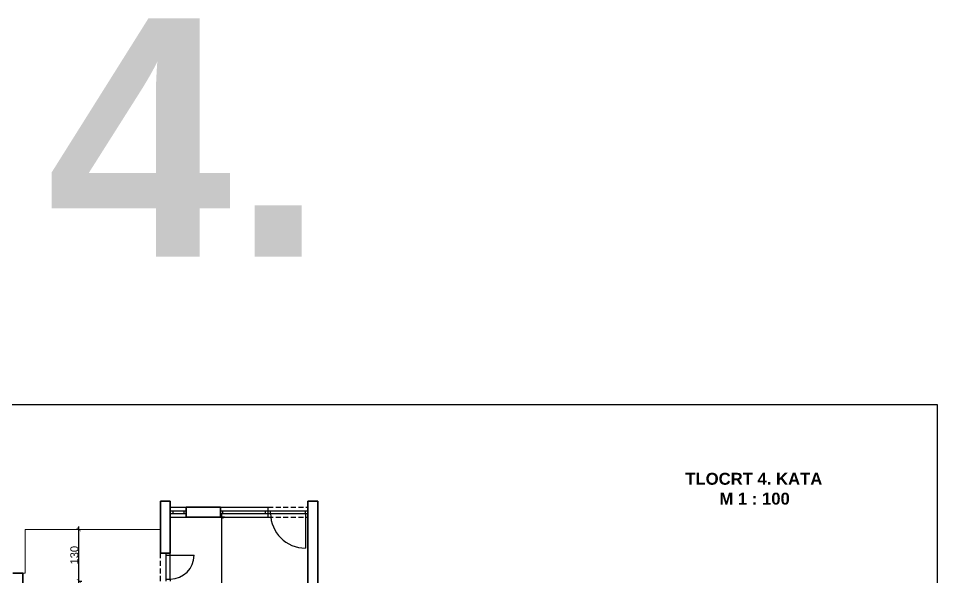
# Model space of a CAD drawing. Header units: centimetres. Extents: x 642232439 to 646206409, y 502891828 to 503284195.
# Drawn here: x 646199597 to 646201909, y 503277003 to 503278408 of the extents above; entities that cross this region are included whole.
import ezdxf

# ---------------------------------------------------------------- set-up
doc = ezdxf.new("R2010")
doc.units = ezdxf.units.CM
doc.header["$PDMODE"] = 35
doc.header["$PDSIZE"] = 0.1
doc.linetypes.add('HIDDENX2', pattern=[19.05, 12.7, -6.35])
doc.layers.add('SAST_Linija sastavnice', color=3, linetype='Continuous', plot=False)
for name, color, linetype, lineweight in [('SASTAVNICA', 7, 'Continuous', 0), ('TP_01 - 0.35', 1, 'Continuous', 35), ('TP_07 - 0.20', 7, 'Continuous', 20)]:
    doc.layers.add(name, color=color, linetype=linetype, lineweight=lineweight)
for name, color, linetype in [('TP_Hidden', 8, 'HIDDENX2'), ('TP_Kotiranje', 3, 'Continuous'), ('TP_Otvori', 8, 'Continuous'), ('TP_Otvori.block', 8, 'Continuous')]:
    doc.layers.add(name, color=color, linetype=linetype)
doc.styles.add('Kota', font='arialbd.ttf')
doc.styles.get("Standard").update_dxf_attribs({"font": 'arial.ttf'})
doc.dimstyles.new('Radni', dxfattribs={"dimtxt": 20, "dimasz": 10, "dimexe": 7, "dimexo": 7, "dimgap": 1.25, "dimtad": 1, "dimdec": 1, "dimrnd": 0.5, "dimdsep": 46, "dimtxsty": 'Standard', "dimblk": 'ARCHTICK', "dimcen": 10, "dimdle": 7, "dimclrd": 256, "dimclre": 256, "dimadec": 1, "dimazin": 0, "dimtm": 1e-09, "dimtfac": 1, "dimtdec": 1, "dimtix": 1, "dimtmove": 0, "dimatfit": 0, "dimfxl": 7, "dimfxlon": 1, "dimarcsym": 0})

# ---------------------------------------------------------------- blocks, each defined once
blk = doc.blocks.new('*U527')
at = {"layer": 'TP_01 - 0.35'}
for p, q in [((0, 0), (0, -30)), ((48, 0), (48, -30))]:
    blk.add_line(p, q, dxfattribs=at)
at = {"layer": 'TP_Otvori'}
for p, q in [((0, 0), (48, 0)), ((0, -11.3), (48, -11.3)), ((0, -18.8), (48, -18.8)), ((7.5, -11.3), (7.5, -18.8)), ((40.5, -11.3), (40.5, -18.8)), ((0, -30), (48, -30))]:
    blk.add_line(p, q, dxfattribs=at)
blk = doc.blocks.new('*U526')
at = {"layer": 'TP_Otvori'}
for p, q in [((5, 0), (5, 60)), ((5, 0), (0, 0)), ((65, 0), (5, 0)), ((5, -10), (5, 0)), ((65, -10), (65, 0)), ((65, 0), (70, 0)), ((70, -10), (0, -10))]:
    blk.add_line(p, q, dxfattribs=at)
blk.add_arc((5, 0), 60, 0, 90, dxfattribs=at)
blk = doc.blocks.new('_ArchTick')
at = {"color": 0, "linetype": 'ByBlock', "const_width": 0.15}
blk.add_lwpolyline([(-0.5, -0.5), (0.5, 0.5)], dxfattribs=at)
blk = doc.blocks.new('*D359')
at = {"layer": 'Defpoints', "color": 0, "transparency": 16777216}
for p in [(646199749.6, 503277121.8), (646199749.6, 503277121.8), (646199749.6, 503276991.8)]:
    blk.add_point(p, dxfattribs=at)
at = {"layer": 'TP_Kotiranje', "lineweight": -2, "transparency": 16777216}
for p, q in [((646199749.6, 503276984.8), (646199749.6, 503277128.8)), ((646199749.6, 503277121.8), (646199742.6, 503277121.8)), ((646199749.6, 503276991.8), (646199756.6, 503276991.8))]:
    blk.add_line(p, q, dxfattribs=at)
at = {"layer": 'TP_Kotiranje', "lineweight": -2, "transparency": 16777216, "xscale": 10, "yscale": 10, "zscale": 10}
for p, rotation in [((646199749.6, 503277121.8), 90), ((646199749.6, 503276991.8), 270)]:
    blk.add_blockref('_ArchTick', p, dxfattribs=dict(at, rotation=rotation))
at = {"layer": 'TP_Kotiranje', "color": 0, "transparency": 16777216, "insert": (646199738.2, 503277056.8), "char_height": 20, "attachment_point": 5, "rotation": 90}
blk.add_mtext('130', dxfattribs=at)
blk = doc.blocks.new('*D360')
at = {"layer": 'Defpoints', "color": 0, "transparency": 16777216}
for p in [(646200165.3, 503277152.8), (646200108.4, 503276657.8), (646200160.3, 503276657.8)]:
    blk.add_point(p, dxfattribs=at)
at = {"layer": 'TP_Kotiranje', "lineweight": -2, "transparency": 16777216}
for p, q in [((646200115.4, 503277152.8), (646200101.4, 503277152.8)), ((646200108.4, 503277159.8), (646200108.4, 503276650.8)), ((646200115.4, 503276657.8), (646200101.4, 503276657.8))]:
    blk.add_line(p, q, dxfattribs=at)
at = {"layer": 'TP_Kotiranje', "lineweight": -2, "transparency": 16777216, "xscale": 10, "yscale": 10, "zscale": 10}
for p, rotation in [((646200108.4, 503277152.8), 90), ((646200108.4, 503276657.8), 270)]:
    blk.add_blockref('_ArchTick', p, dxfattribs=dict(at, rotation=rotation))
at = {"layer": 'TP_Kotiranje', "color": 0, "transparency": 16777216, "insert": (646200097, 503276905.3), "char_height": 20, "attachment_point": 5, "rotation": 90}
blk.add_mtext('495', dxfattribs=at)

msp = doc.modelspace()

# ---------------------------------------------------------------- linework, layer by layer
at = {"layer": 'SAST_Linija sastavnice'}
msp.add_lwpolyline([(646201908.92, 503277435.11), (646198010.92, 503277435.11), (646198010.92, 503274569.11), (646201908.92, 503274569.11)], close=True, dxfattribs=at)
at = {"layer": 'TP_01 - 0.35'}
for p, q in [((646199954.34, 503277061.8), (646199954.34, 503277192.8)), ((646199954.34, 503277192.8), (646199979.34, 503277192.8)), ((646199979.34, 503277061.8), (646199979.34, 503277192.8)), ((646200019.34, 503277177.8), (646200105.34, 503277177.8)), ((646200019.34, 503277152.8), (646200019.34, 503277177.8)), ((646200105.34, 503277177.8), (646200105.34, 503277152.8)), ((646200325.34, 503277192.8), (646200325.34, 503276657.8)), ((646200325.34, 503277192.8), (646200350.34, 503277192.8)), ((646200350.34, 503277192.8), (646200350.34, 503276882)), ((646200019.34, 503277152.8), (646200105.34, 503277152.8)), ((646199954.34, 503277061.8), (646199979.34, 503277061.8)), ((646199608.34, 503277011.8), (646199583.34, 503277011.8)), ((646199608.34, 503277011.8), (646199608.34, 503276657.8))]:
    msp.add_line(p, q, dxfattribs=at)
at = {"layer": 'TP_07 - 0.20'}
for p, q in [((646199614.34, 503277121.8), (646199954.34, 503277121.8)), ((646199614.34, 503277011.8), (646199614.34, 503277121.8)), ((646199614.34, 503277011.8), (646199608.34, 503277011.8))]:
    msp.add_line(p, q, dxfattribs=at)
at = {"layer": 'TP_Hidden'}
for p, q in [((646200225.34, 503277177.8), (646200325.34, 503277177.8)), ((646200225.34, 503277152.8), (646200325.34, 503277152.8)), ((646199954.34, 503276991.8), (646199954.34, 503277061.8))]:
    msp.add_line(p, q, dxfattribs=at)
at = {"layer": 'TP_Otvori'}
for p, q in [((646200105.34, 503277177.8), (646200225.34, 503277177.8)), ((646200225.34, 503277152.8), (646200225.34, 503277177.8)), ((646200105.34, 503277168.43), (646200225.34, 503277168.43)), ((646200105.34, 503277162.18), (646200225.34, 503277162.18)), ((646200105.34, 503277152.8), (646200225.34, 503277152.8)), ((646200111.59, 503277162.18), (646200111.59, 503277168.43)), ((646200219.09, 503277162.18), (646200219.09, 503277168.43)), ((646200225.34, 503277168.43), (646200325.34, 503277168.43)), ((646200225.34, 503277162.18), (646200325.34, 503277162.18)), ((646200231.59, 503277162.18), (646200231.59, 503277168.43)), ((646200319.09, 503277162.18), (646200319.09, 503277168.43)), ((646200319.09, 503277162.18), (646200319.09, 503277074.68))]:
    msp.add_line(p, q, dxfattribs=at)
msp.add_arc((646200319.09, 503277162.18), 87.5, 180, 270, dxfattribs=at)

# ---------------------------------------------------------------- block references
at = {"layer": 'TP_Otvori.block', "xscale": 0.8333333856529689, "yscale": 0.8333333856529689, "zscale": 0.8333333856529689}
msp.add_blockref('*U527', (646199979.34, 503277177.8), dxfattribs=at)
at = {"layer": 'TP_Otvori.block', "rotation": 270}
msp.add_blockref('*U526', (646199979.34, 503277061.8), dxfattribs=at)

# ---------------------------------------------------------------- texts
at = {"layer": 'SASTAVNICA', "insert": (646201267.96, 503277264.13), "char_height": 30, "attachment_point": 1, "style": 'Kota'}
msp.add_mtext_dynamic_manual_height_columns('\\pi6.49754;TLOCRT 4. KATA\\P\\pi92.2513;M 1 : 100', width=356.5012, gutter_width=125, heights=[0], dxfattribs=at)
at = {"layer": 'TP_Kotiranje', "insert": (646199668.16, 503278407.74), "char_height": 600, "attachment_point": 1, "style": 'Kota'}
msp.add_mtext_dynamic_manual_height_columns('4.', width=868.7781, gutter_width=125, heights=[0], dxfattribs=at)

# ---------------------------------------------------------------- dimensions: what is measured, and where the dimension line sits
at = {"layer": 'TP_Kotiranje'}
for base, p1, p2, picture, middle in [((646200108.41, 503276657.8), (646200165.34, 503277152.8), (646200160.34, 503276657.8), '*D360', (646200096.95, 503276905.3)), ((646199749.64, 503277121.8), (646199749.64, 503276991.8), (646199749.64, 503277121.8), '*D359', (646199738.17, 503277056.8))]:
    dim = msp.add_linear_dim(base=base, p1=p1, p2=p2, angle=90, dimstyle='Radni', dxfattribs=at)
    dim.commit()
    dim.dimension.update_dxf_attribs({"geometry": picture, "text_midpoint": middle})

doc.saveas('drawing.dxf')
